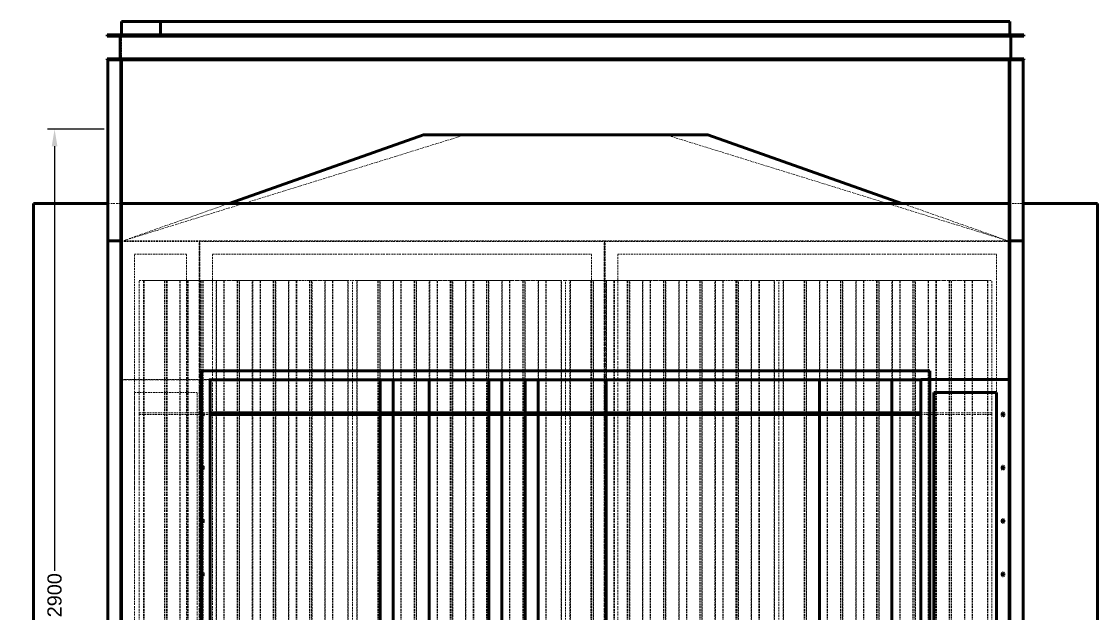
# Model space of a CAD drawing. Header units: millimetres. Extents: x 924 to 14628, y 360 to 10527.
# Drawn here: x 924 to 3952, y 8860 to 10527 of the extents above; entities that cross this region are included whole.
import ezdxf

# ---------------------------------------------------------------- set-up
doc = ezdxf.new("R2010")
doc.units = ezdxf.units.MM
doc.linetypes.add('Hidden', pattern=[15, 5, -3, 5, -2])
for name, color, linetype, lineweight in [('Default', 7, 'Continuous', 50), ('Edges', 7, 'Hidden', 15), ('HiddenEdges', 2, 'Hidden', 15), ('HiddenSilhouettes', 2, 'Hidden', 15), ('HiddenWires', 7, 'Hidden', 15), ('Silhouettes', 7, 'Continuous', 50), ('Wires', 7, 'Hidden', 15)]:
    doc.layers.add(name, color=color, linetype=linetype, lineweight=lineweight)
doc.layers.add('Dimension', color=7, linetype='Continuous', lineweight=50, true_color=0x6495ed)
doc.styles.add('Default', font='arial.ttf')
doc.dimstyles.get("Standard").update_dxf_attribs({"dimtxt": 0.18, "dimasz": 0.18, "dimexe": 0.18, "dimexo": 0.0625, "dimgap": 0.09, "dimtad": 0, "dimtih": 1, "dimtoh": 1, "dimdec": 4, "dimzin": 0, "dimdsep": 46, "dimtxsty": 'Standard', "dimcen": 0.09, "dimadec": 0, "dimazin": 0, "dimtfac": 1, "dimtdec": 4, "dimtofl": 0, "dimtmove": 0, "dimatfit": 3, "dimfxl": 1, "dimtolj": 1, "dimtzin": 0, "dimarcsym": 0})

# ---------------------------------------------------------------- blocks, each defined once
blk = doc.blocks.new('Left')
at = {"layer": 'Edges'}
blk.add_lwpolyline([(282.8, 1433.9), (905, 1240.9)], dxfattribs=at)
for points in [[(-905, 1240.9, 0), (-282.8, 1433.9, 0)], [(-983.5, 650.9, 0), (-983.5, 743.9, 0)], [(-917.5, 650.9, 0), (-917.5, 743.9, 0)], [(-881.5, 650.9, 0), (-881.5, 743.9, 0)], [(-815.5, 650.9, 0), (-815.5, 743.9, 0)], [(-779.5, 650.9, 0), (-779.5, 743.9, 0)], [(-713.5, 650.9, 0), (-713.5, 743.9, 0)], [(-677.5, 650.9, 0), (-677.5, 743.9, 0)], [(-611.5, 650.9, 0), (-611.5, 743.9, 0)], [(-587.5, 650.9, 0), (-587.5, 743.9, 0)], [(-419.5, 650.9, 0), (-419.5, 743.9, 0)], [(-317.5, 650.9, 0), (-317.5, 743.9, 0)], [(-281.5, 650.9, 0), (-281.5, 743.9, 0)], [(-11.5, 650.9, 0), (-11.5, 743.9, 0)], [(12.5, 650.9, 0), (12.5, 743.9, 0)], [(78.5, 650.9, 0), (78.5, 743.9, 0)], [(180.5, 650.9, 0), (180.5, 743.9, 0)], [(216.5, 650.9, 0), (216.5, 743.9, 0)], [(282.5, 650.9, 0), (282.5, 743.9, 0)], [(318.5, 650.9, 0), (318.5, 743.9, 0)], [(384.5, 650.9, 0), (384.5, 743.9, 0)], [(420.5, 650.9, 0), (420.5, 743.9, 0)], [(486.5, 650.9, 0), (486.5, 743.9, 0)], [(522.5, 650.9, 0), (522.5, 743.9, 0)], [(588.5, 650.9, 0), (588.5, 743.9, 0)], [(612.5, 650.9, 0), (612.5, 743.9, 0)], [(678.5, 650.9, 0), (678.5, 743.9, 0)], [(780.5, 650.9, 0), (780.5, 743.9, 0)], [(816.5, 650.9, 0), (816.5, 743.9, 0)], [(882.5, 650.9, 0), (882.5, 743.9, 0)], [(984.5, 650.9, 0), (984.5, 743.9, 0)], [(-983.5, 38.9, 0), (-983.5, 645.9, 0)], [(-917.5, 38.9, 0), (-917.5, 645.9, 0)], [(-881.5, 38.9, 0), (-881.5, 645.9, 0)], [(-815.5, 38.9, 0), (-815.5, 645.9, 0)], [(-779.5, 38.9, 0), (-779.5, 645.9, 0)], [(-713.5, 38.9, 0), (-713.5, 645.9, 0)], [(-677.5, 38.9, 0), (-677.5, 645.9, 0)], [(-611.5, 38.9, 0), (-611.5, 645.9, 0)], [(-587.5, 38.9, 0), (-587.5, 645.9, 0)], [(-419.5, 38.9, 0), (-419.5, 645.9, 0)], [(-317.5, 38.9, 0), (-317.5, 645.9, 0)], [(-281.5, 38.9, 0), (-281.5, 645.9, 0)], [(-11.5, 38.9, 0), (-11.5, 645.9, 0)], [(12.5, 38.9, 0), (12.5, 645.9, 0)], [(78.5, 38.9, 0), (78.5, 645.9, 0)], [(180.5, 38.9, 0), (180.5, 645.9, 0)], [(216.5, 38.9, 0), (216.5, 645.9, 0)], [(282.5, 38.9, 0), (282.5, 645.9, 0)], [(318.5, 38.9, 0), (318.5, 645.9, 0)], [(384.5, 38.9, 0), (384.5, 645.9, 0)], [(420.5, 38.9, 0), (420.5, 645.9, 0)], [(486.5, 38.9, 0), (486.5, 645.9, 0)], [(522.5, 38.9, 0), (522.5, 645.9, 0)], [(588.5, 38.9, 0), (588.5, 645.9, 0)], [(612.5, 38.9, 0), (612.5, 645.9, 0)], [(678.5, 38.9, 0), (678.5, 645.9, 0)], [(780.5, 38.9, 0), (780.5, 645.9, 0)], [(816.5, 38.9, 0), (816.5, 645.9, 0)], [(882.5, 38.9, 0), (882.5, 645.9, 0)], [(984.5, 38.9, 0), (984.5, 645.9, 0)]]:
    blk.add_polyline3d(points, dxfattribs=at)
at = {"layer": 'HiddenEdges'}
for points in [[(-1250, 1133.9), (-905, 1240.9)], [(905, 1240.9), (1250, 1133.9)]]:
    blk.add_lwpolyline(points, dxfattribs=at)
for points in [[(-1141.2, 1751.9, 0), (-1248.8, 1751.9, 0)], [(-1248.8, 1715.1, 0), (-1248.8, 1751.9, 0)], [(-1235, 1751.9, 0), (-1235, 1753.1, 0)], [(-1155, 1751.9, 0), (-1155, 1753.1, 0)], [(-1141.2, 1715.1, 0), (-1141.2, 1751.9, 0)], [(1248.8, 1751.9, 0), (-1138.8, 1751.9, 0)], [(-1138.8, 1715.1, 0), (-1138.8, 1751.9, 0)], [(-1125, 1751.9, 0), (-1125, 1753.1, 0)], [(1235, 1751.9, 0), (1235, 1753.1, 0)], [(1248.8, 1715.1, 0), (1248.8, 1751.9, 0)], [(-1250, 1645.1, 0), (-1250, 1715.1, 0)], [(1250, 1645.1, 0), (1250, 1715.1, 0)], [(-1250, 1643.9, 0), (-1286.8, 1643.9, 0)], [(-1286.8, 1136.3, 0), (-1286.8, 1643.9, 0)], [(1286.8, 1643.9, 0), (1250, 1643.9, 0)], [(1286.8, 1136.3, 0), (1286.8, 1643.9, 0)], [(-1286.8, 1630.1, 0), (-1288, 1630.1, 0)], [(1288, 1630.1, 0), (1286.8, 1630.1, 0)], [(-1286.8, 1150.1, 0), (-1288, 1150.1, 0)], [(-1250, 1136.3, 0), (-1286.8, 1136.3, 0)], [(-1250, 1133.9, 0), (-1286.8, 1133.9, 0)], [(-1286.8, -1253.7, 0), (-1286.8, 1133.9, 0)], [(-1248.8, -1253.7, 0), (-1248.8, 1133.9, 0)], [(-1031.2, -1253.7, 0), (-1031.2, 1133.9, 0)], [(-1028.8, -1253.7, 0), (-1028.8, 1133.9, 0)], [(108.8, -1253.7, 0), (108.8, 1133.9, 0)], [(111.2, -1253.7, 0), (111.2, 1133.9, 0)], [(1286.8, 1136.3, 0), (1250, 1136.3, 0)], [(1286.8, 1133.9, 0), (1250, 1133.9, 0)], [(1288, 1150.1, 0), (1286.8, 1150.1, 0)], [(1286.8, -1253.7, 0), (1286.8, 1133.9, 0)], [(-1286.8, 1120.1, 0), (-1288, 1120.1, 0)], [(1288, 1120.1, 0), (1286.8, 1120.1, 0)], [(-1187.5, -116.1, 0), (-1187.5, 1023.9, 0)], [(-1128.5, -116.1, 0), (-1128.5, 1023.9, 0)], [(-1127.3, -116.1, 0), (-1127.3, 1023.9, 0)], [(-1121.5, -116.1, 0), (-1121.5, 1023.9, 0)], [(-1085.5, -116.1, 0), (-1085.5, 1023.9, 0)], [(-1062.5, -116.1, 0), (-1062.5, 1023.9, 0)], [(-1025.3, -116.1, 0), (-1025.3, 1023.9, 0)], [(-1019.5, -116.1, 0), (-1019.5, 1023.9, 0)], [(-983.5, 743.9, 0), (-983.5, 1023.9, 0)], [(-982.3, -116.1, 0), (-982.3, 1023.9, 0)], [(-960.5, -116.1, 0), (-960.5, 1023.9, 0)], [(-923.3, -116.1, 0), (-923.3, 1023.9, 0)], [(-917.5, 743.9, 0), (-917.5, 1023.9, 0)], [(-881.5, 743.9, 0), (-881.5, 1023.9, 0)], [(-859.7, -116.1, 0), (-859.7, 1023.9, 0)], [(-858.5, -116.1, 0), (-858.5, 1023.9, 0)], [(-822.5, -116.1, 0), (-822.5, 1023.9, 0)], [(-821.3, -116.1, 0), (-821.3, 1023.9, 0)], [(-815.5, 743.9, 0), (-815.5, 1023.9, 0)], [(-779.5, 743.9, 0), (-779.5, 1023.9, 0)], [(-757.7, -116.1, 0), (-757.7, 1023.9, 0)], [(-720.5, -116.1, 0), (-720.5, 1023.9, 0)], [(-719.3, -116.1, 0), (-719.3, 1023.9, 0)], [(-713.5, 743.9, 0), (-713.5, 1023.9, 0)], [(-677.5, 743.9, 0), (-677.5, 1023.9, 0)], [(-655.7, -116.1, 0), (-655.7, 1023.9, 0)], [(-654.5, -116.1, 0), (-654.5, 1023.9, 0)], [(-611.5, 743.9, 0), (-611.5, 1023.9, 0)], [(-587.5, 743.9, 0), (-587.5, 1023.9, 0)], [(-528.5, -116.1, 0), (-528.5, 1023.9, 0)], [(-527.3, -116.1, 0), (-527.3, 1023.9, 0)], [(-522.7, -116.1, 0), (-522.7, 1023.9, 0)], [(-484.3, -116.1, 0), (-484.3, 1023.9, 0)], [(-463.7, -116.1, 0), (-463.7, 1023.9, 0)], [(-462.5, -116.1, 0), (-462.5, 1023.9, 0)], [(-426.5, -116.1, 0), (-426.5, 1023.9, 0)], [(-419.5, 743.9, 0), (-419.5, 1023.9, 0)], [(-360.5, -116.1, 0), (-360.5, 1023.9, 0)], [(-324.5, -116.1, 0), (-324.5, 1023.9, 0)], [(-323.3, -116.1, 0), (-323.3, 1023.9, 0)], [(-317.5, 743.9, 0), (-317.5, 1023.9, 0)], [(-281.5, 743.9, 0), (-281.5, 1023.9, 0)], [(-258.5, -116.1, 0), (-258.5, 1023.9, 0)], [(-221.3, -116.1, 0), (-221.3, 1023.9, 0)], [(-157.7, -116.1, 0), (-157.7, 1023.9, 0)], [(-156.5, -116.1, 0), (-156.5, 1023.9, 0)], [(-55.7, -116.1, 0), (-55.7, 1023.9, 0)], [(-54.5, -116.1, 0), (-54.5, 1023.9, 0)], [(-11.5, 743.9, 0), (-11.5, 1023.9, 0)], [(12.5, 743.9, 0), (12.5, 1023.9, 0)], [(71.5, -116.1, 0), (71.5, 1023.9, 0)], [(72.7, -116.1, 0), (72.7, 1023.9, 0)], [(78.5, 743.9, 0), (78.5, 1023.9, 0)], [(136.3, -116.1, 0), (136.3, 1023.9, 0)], [(137.5, -116.1, 0), (137.5, 1023.9, 0)], [(173.5, -116.1, 0), (173.5, 1023.9, 0)], [(174.7, -116.1, 0), (174.7, 1023.9, 0)], [(179.3, -116.1, 0), (179.3, 1023.9, 0)], [(180.5, 743.9, 0), (180.5, 1023.9, 0)], [(216.5, 743.9, 0), (216.5, 1023.9, 0)], [(238.3, -116.1, 0), (238.3, 1023.9, 0)], [(239.5, -116.1, 0), (239.5, 1023.9, 0)], [(275.5, -116.1, 0), (275.5, 1023.9, 0)], [(276.7, -116.1, 0), (276.7, 1023.9, 0)], [(282.5, 743.9, 0), (282.5, 1023.9, 0)], [(318.5, 743.9, 0), (318.5, 1023.9, 0)], [(340.3, -116.1, 0), (340.3, 1023.9, 0)], [(341.5, -116.1, 0), (341.5, 1023.9, 0)], [(377.5, -116.1, 0), (377.5, 1023.9, 0)], [(378.7, -116.1, 0), (378.7, 1023.9, 0)], [(384.5, 743.9, 0), (384.5, 1023.9, 0)], [(420.5, 743.9, 0), (420.5, 1023.9, 0)], [(442.3, -116.1, 0), (442.3, 1023.9, 0)], [(443.5, -116.1, 0), (443.5, 1023.9, 0)], [(479.5, -116.1, 0), (479.5, 1023.9, 0)], [(480.7, -116.1, 0), (480.7, 1023.9, 0)], [(486.5, 743.9, 0), (486.5, 1023.9, 0)], [(522.5, 743.9, 0), (522.5, 1023.9, 0)], [(544.3, -116.1, 0), (544.3, 1023.9, 0)], [(545.5, -116.1, 0), (545.5, 1023.9, 0)], [(588.5, 743.9, 0), (588.5, 1023.9, 0)], [(612.5, 743.9, 0), (612.5, 1023.9, 0)], [(671.5, -116.1, 0), (671.5, 1023.9, 0)], [(672.7, -116.1, 0), (672.7, 1023.9, 0)], [(677.3, -116.1, 0), (677.3, 1023.9, 0)], [(678.5, 743.9, 0), (678.5, 1023.9, 0)], [(736.3, -116.1, 0), (736.3, 1023.9, 0)], [(737.5, -116.1, 0), (737.5, 1023.9, 0)], [(774.7, -116.1, 0), (774.7, 1023.9, 0)], [(780.5, 743.9, 0), (780.5, 1023.9, 0)], [(816.5, 743.9, 0), (816.5, 1023.9, 0)], [(838.3, -116.1, 0), (838.3, 1023.9, 0)], [(839.5, -116.1, 0), (839.5, 1023.9, 0)], [(875.5, -116.1, 0), (875.5, 1023.9, 0)], [(882.5, 743.9, 0), (882.5, 1023.9, 0)], [(940.3, -116.1, 0), (940.3, 1023.9, 0)], [(941.5, -116.1, 0), (941.5, 1023.9, 0)], [(977.5, -116.1, 0), (977.5, 1023.9, 0)], [(978.7, -116.1, 0), (978.7, 1023.9, 0)], [(984.5, 743.9, 0), (984.5, 1023.9, 0)], [(1020.5, -116.1, 0), (1020.5, 1023.9, 0)], [(1042.3, -116.1, 0), (1042.3, 1023.9, 0)], [(1043.5, -116.1, 0), (1043.5, 1023.9, 0)], [(1079.5, -116.1, 0), (1079.5, 1023.9, 0)], [(1080.7, -116.1, 0), (1080.7, 1023.9, 0)], [(1086.5, -116.1, 0), (1086.5, 1023.9, 0)], [(1144.3, -116.1, 0), (1144.3, 1023.9, 0)], [(1145.5, -116.1, 0), (1145.5, 1023.9, 0)], [(1187.3, -116.1, 0), (1187.3, 1023.9, 0)], [(1188.5, -116.1, 0), (1188.5, 1023.9, 0)], [(-1001.2, 743.9, 0), (-1248.8, 743.9, 0)], [(-1248.8, -1253.7, 0), (-1248.8, 743.9, 0)], [(-1001.2, -1253.7, 0), (-1001.2, 743.9, 0)], [(1248.8, 743.9, 0), (1001.2, 743.9, 0)], [(1001.2, -1253.7, 0), (1001.2, 743.9, 0)], [(-983.5, 645.9, 0), (-983.5, 650.9, 0)], [(-917.5, 645.9, 0), (-917.5, 650.9, 0)], [(-881.5, 645.9, 0), (-881.5, 650.9, 0)], [(-815.5, 645.9, 0), (-815.5, 650.9, 0)], [(-779.5, 645.9, 0), (-779.5, 650.9, 0)], [(-713.5, 645.9, 0), (-713.5, 650.9, 0)], [(-677.5, 645.9, 0), (-677.5, 650.9, 0)], [(-611.5, 645.9, 0), (-611.5, 650.9, 0)], [(-587.5, 645.9, 0), (-587.5, 650.9, 0)], [(-419.5, 645.9, 0), (-419.5, 650.9, 0)], [(-317.5, 645.9, 0), (-317.5, 650.9, 0)], [(-281.5, 645.9, 0), (-281.5, 650.9, 0)], [(-11.5, 645.9, 0), (-11.5, 650.9, 0)], [(12.5, 645.9, 0), (12.5, 650.9, 0)], [(78.5, 645.9, 0), (78.5, 650.9, 0)], [(180.5, 645.9, 0), (180.5, 650.9, 0)], [(216.5, 645.9, 0), (216.5, 650.9, 0)], [(282.5, 645.9, 0), (282.5, 650.9, 0)], [(318.5, 645.9, 0), (318.5, 650.9, 0)], [(384.5, 645.9, 0), (384.5, 650.9, 0)], [(420.5, 645.9, 0), (420.5, 650.9, 0)], [(486.5, 645.9, 0), (486.5, 650.9, 0)], [(522.5, 645.9, 0), (522.5, 650.9, 0)], [(588.5, 645.9, 0), (588.5, 650.9, 0)], [(612.5, 645.9, 0), (612.5, 650.9, 0)], [(678.5, 645.9, 0), (678.5, 650.9, 0)], [(780.5, 645.9, 0), (780.5, 650.9, 0)], [(816.5, 645.9, 0), (816.5, 650.9, 0)], [(882.5, 645.9, 0), (882.5, 650.9, 0)], [(984.5, 645.9, 0), (984.5, 650.9, 0)]]:
    blk.add_polyline3d(points, dxfattribs=at)
at = {"layer": 'HiddenSilhouettes'}
for points in [[(-1250, 1133.9), (-946.8, 1240.9)], [(946.8, 1240.9), (1250, 1133.9)], [(-1021, 648.9), (-1020.7, 649.9)], [(-1021, 643.9), (-1021, 648.9)], [(-1021, 643.9), (-1020.7, 642.9)], [(-1020.7, 649.9), (-1020, 650.6)], [(-1020, 642.2), (-1019, 641.9)], [(-1019, 650.9), (-1018, 650.6)], [(-1019, 641.9), (-1018, 642.2)], [(-1018, 642.2), (-1017.3, 642.9)], [(-1017.3, 649.9), (-1017, 648.9)], [(-1017, 643.9), (-1017, 648.9)], [(-1021, 493.9), (-1021, 498.9)], [(-1021, 493.9), (-1020.7, 492.9)], [(-1020.7, 499.9), (-1020, 500.6)], [(-1019, 500.9), (-1018, 500.6)], [(-1018, 492.2), (-1017.3, 492.9)], [(-1017.3, 499.9), (-1017, 498.9)], [(-1017, 493.9), (-1017, 498.9)], [(-1021, 348.9), (-1020.7, 349.9)], [(-1021, 343.9), (-1021, 348.9)], [(-1020.7, 349.9), (-1020, 350.6)], [(-1020, 350.6), (-1019, 350.9)], [(-1020, 342.2), (-1019, 341.9)], [(-1019, 341.9), (-1018, 342.2)], [(-1018, 342.2), (-1017.3, 342.9)], [(-1017.3, 342.9), (-1017, 343.9)], [(-1017, 343.9), (-1017, 348.9)], [(-1021, 193.9), (-1021, 198.9)], [(-1021, 193.9), (-1020.7, 192.9)], [(-1020.7, 199.9), (-1020, 200.6)], [(-1020, 200.6), (-1019, 200.9)], [(-1020, 192.2), (-1019, 191.9)], [(-1019, 191.9), (-1018, 192.2)], [(-1018, 192.2), (-1017.3, 192.9)], [(-1017.3, 199.9), (-1017, 198.9)], [(-1017.3, 192.9), (-1017, 193.9)], [(-1017, 193.9), (-1017, 198.9)]]:
    blk.add_lwpolyline(points, dxfattribs=at)
for points in [[(-1253, 1712.1, 0)], [(1253, 1712.1, 0)]]:
    blk.add_polyline3d(points, close=True, dxfattribs=at)
for points in [[(-1288, 1645.1, 0), (-1288, 1645.1, 0)], [(-1250, 1645.1, 0), (-1250, 1645.1, 0)], [(1250, 1645.1, 0), (1250, 1645.1, 0)], [(1288, 1645.1, 0), (1288, 1645.1, 0)], [(-1288, 1240.9, 0), (-1250, 1240.9, 0)], [(1248.8, 1240.9, 0), (1288, 1240.9, 0)], [(-1250, 1135.1, 0), (-1030, 1135.1, 0)], [(-1250, 1133.9, 0), (1250, 1133.9, 0)], [(-1030, 1135.1, 0), (110, 1135.1, 0)], [(-1030, -1254.9, 0), (-1030, 1135.1, 0)], [(110, 1135.1, 0), (1250, 1135.1, 0)], [(110, -1254.9, 0), (110, 1135.1, 0)], [(-1213.2, 438.3, 0), (-1213.2, 1098.3, 0)], [(-1213.2, 1098.3, 0), (-1066.8, 1098.3, 0)], [(-1066.8, -1218.1, 0), (-1066.8, 1098.3, 0)], [(-993.2, -1218.1, 0), (-993.2, 1098.3, 0)], [(-993.2, 1098.3, 0), (73.2, 1098.3, 0)], [(73.2, -1218.1, 0), (73.2, 1098.3, 0)], [(146.8, 1098.3, 0), (1213.2, 1098.3, 0)], [(146.8, -1218.1, 0), (146.8, 1098.3, 0)], [(1213.2, 657.4, 0), (1213.2, 1098.3, 0)], [(-1187.5, 1023.9, 0), (-1121.5, 1023.9, 0)], [(-1186.3, -116.1, 0), (-1186.3, 1023.9, 0)], [(-1122.8, 1023.9, 0), (-1063.7, 1023.9, 0)], [(-1122.8, 1023.9, 0), (-1062.5, 1023.9, 0)], [(-1122.7, -116.1, 0), (-1122.7, 1023.9, 0)], [(-1085.5, 1023.9, 0), (-1019.5, 1023.9, 0)], [(-1084.3, -116.1, 0), (-1084.3, 1023.9, 0)], [(-1063.7, -116.1, 0), (-1063.7, 1023.9, 0)], [(-1026.5, -116.1, 0), (-1026.5, 1023.9, 0)], [(-1026.5, 1023.9, 0), (-960.5, 1023.9, 0)], [(-1025.3, 1023.9, 0), (-961.7, 1023.9, 0)], [(-1020.7, -116.1, 0), (-1020.7, 1023.9, 0)], [(-983.5, 1023.9, 0), (-917.5, 1023.9, 0)], [(-961.7, -116.1, 0), (-961.7, 1023.9, 0)], [(-924.5, -116.1, 0), (-924.5, 1023.9, 0)], [(-924.5, 1023.9, 0), (-858.5, 1023.9, 0)], [(-923.3, 1023.9, 0), (-859.7, 1023.9, 0)], [(-918.7, -116.1, 0), (-918.7, 1023.9, 0)], [(-881.5, 1023.9, 0), (-815.5, 1023.9, 0)], [(-880.3, -116.1, 0), (-880.3, 1023.9, 0)], [(-822.5, 1023.9, 0), (-756.5, 1023.9, 0)], [(-821.3, 1023.9, 0), (-757.7, 1023.9, 0)], [(-816.7, -116.1, 0), (-816.7, 1023.9, 0)], [(-779.5, 1023.9, 0), (-713.5, 1023.9, 0)], [(-778.3, -116.1, 0), (-778.3, 1023.9, 0)], [(-756.5, -116.1, 0), (-756.5, 1023.9, 0)], [(-720.5, 1023.9, 0), (-654.5, 1023.9, 0)], [(-719.3, 1023.9, 0), (-655.7, 1023.9, 0)], [(-714.7, -116.1, 0), (-714.7, 1023.9, 0)], [(-677.5, 1023.9, 0), (-611.5, 1023.9, 0)], [(-676.3, -116.1, 0), (-676.3, 1023.9, 0)], [(-612.7, -116.1, 0), (-612.7, 1023.9, 0)], [(-587.5, 1023.9, 0), (-521.5, 1023.9, 0)], [(-586.3, -116.1, 0), (-586.3, 1023.9, 0)], [(-528.5, 1023.9, 0), (-462.5, 1023.9, 0)], [(-527.3, 1023.9, 0), (-463.7, 1023.9, 0)], [(-521.5, 743.9, 0), (-521.5, 1023.9, 0)], [(-485.5, 1023.9, 0), (-419.5, 1023.9, 0)], [(-485.5, 743.9, 0), (-485.5, 1023.9, 0)], [(-426.5, 1023.9, 0), (-374.2, 1023.9, 0)], [(-425.3, -116.1, 0), (-425.3, 1023.9, 0)], [(-425.3, 1023.9, 0), (-374.2, 1023.9, 0)], [(-420.7, -116.1, 0), (-420.7, 1023.9, 0)], [(-383.5, 1023.9, 0), (-317.5, 1023.9, 0)], [(-383.5, 743.9, 0), (-383.5, 1023.9, 0)], [(-382.3, -116.1, 0), (-382.3, 1023.9, 0)], [(-361.7, -116.1, 0), (-361.7, 1023.9, 0)], [(-324.5, 1023.9, 0), (-258.5, 1023.9, 0)], [(-323.3, 1023.9, 0), (-259.7, 1023.9, 0)], [(-318.7, -116.1, 0), (-318.7, 1023.9, 0)], [(-281.5, 1023.9, 0), (-215.5, 1023.9, 0)], [(-280.3, -116.1, 0), (-280.3, 1023.9, 0)], [(-259.7, -116.1, 0), (-259.7, 1023.9, 0)], [(-222.5, -116.1, 0), (-222.5, 1023.9, 0)], [(-222.5, 1023.9, 0), (-156.5, 1023.9, 0)], [(-221.3, 1023.9, 0), (-157.7, 1023.9, 0)], [(-216.7, -116.1, 0), (-216.7, 1023.9, 0)], [(-215.5, 743.9, 0), (-215.5, 1023.9, 0)], [(-179.5, 1023.9, 0), (-113.5, 1023.9, 0)], [(-179.5, 743.9, 0), (-179.5, 1023.9, 0)], [(-178.3, -116.1, 0), (-178.3, 1023.9, 0)], [(-120.5, -116.1, 0), (-120.5, 1023.9, 0)], [(-120.5, 1023.9, 0), (-54.5, 1023.9, 0)], [(-119.3, -116.1, 0), (-119.3, 1023.9, 0)], [(-119.3, 1023.9, 0), (-55.7, 1023.9, 0)], [(-114.7, -116.1, 0), (-114.7, 1023.9, 0)], [(-113.5, 743.9, 0), (-113.5, 1023.9, 0)], [(-77.5, 1023.9, 0), (-11.5, 1023.9, 0)], [(-77.5, 743.9, 0), (-77.5, 1023.9, 0)], [(-76.3, -116.1, 0), (-76.3, 1023.9, 0)], [(-12.7, -116.1, 0), (-12.7, 1023.9, 0)], [(12.5, 1023.9, 0), (78.5, 1023.9, 0)], [(13.7, -116.1, 0), (13.7, 1023.9, 0)], [(71.5, 1023.9, 0), (137.5, 1023.9, 0)], [(72.7, 1023.9, 0), (136.3, 1023.9, 0)], [(77.3, -116.1, 0), (77.3, 1023.9, 0)], [(114.5, 1023.9, 0), (180.5, 1023.9, 0)], [(114.5, 743.9, 0), (114.5, 1023.9, 0)], [(115.7, -116.1, 0), (115.7, 1023.9, 0)], [(173.5, 1023.9, 0), (239.5, 1023.9, 0)], [(174.7, 1023.9, 0), (238.3, 1023.9, 0)], [(216.5, 1023.9, 0), (282.5, 1023.9, 0)], [(217.7, -116.1, 0), (217.7, 1023.9, 0)], [(275.5, 1023.9, 0), (341.5, 1023.9, 0)], [(276.7, 1023.9, 0), (340.3, 1023.9, 0)], [(281.3, -116.1, 0), (281.3, 1023.9, 0)], [(318.5, 1023.9, 0), (384.5, 1023.9, 0)], [(319.7, -116.1, 0), (319.7, 1023.9, 0)], [(377.5, 1023.9, 0), (443.5, 1023.9, 0)], [(378.7, 1023.9, 0), (442.3, 1023.9, 0)], [(383.3, -116.1, 0), (383.3, 1023.9, 0)], [(420.5, 1023.9, 0), (486.5, 1023.9, 0)], [(421.7, -116.1, 0), (421.7, 1023.9, 0)], [(479.5, 1023.9, 0), (545.5, 1023.9, 0)], [(480.7, 1023.9, 0), (544.3, 1023.9, 0)], [(485.3, -116.1, 0), (485.3, 1023.9, 0)], [(522.5, 1023.9, 0), (588.5, 1023.9, 0)], [(523.7, -116.1, 0), (523.7, 1023.9, 0)], [(587.3, -116.1, 0), (587.3, 1023.9, 0)], [(612.5, 1023.9, 0), (678.5, 1023.9, 0)], [(613.7, -116.1, 0), (613.7, 1023.9, 0)], [(671.5, 1023.9, 0), (737.5, 1023.9, 0)], [(672.7, 1023.9, 0), (736.3, 1023.9, 0)], [(714.5, 1023.9, 0), (780.5, 1023.9, 0)], [(714.5, 743.9, 0), (714.5, 1023.9, 0)], [(715.7, -116.1, 0), (715.7, 1023.9, 0)], [(773.5, -116.1, 0), (773.5, 1023.9, 0)], [(773.5, 1023.9, 0), (839.5, 1023.9, 0)], [(774.7, 1023.9, 0), (838.3, 1023.9, 0)], [(779.3, -116.1, 0), (779.3, 1023.9, 0)], [(816.5, 1023.9, 0), (882.5, 1023.9, 0)], [(817.7, -116.1, 0), (817.7, 1023.9, 0)], [(875.5, 1023.9, 0), (935.6, 1023.9, 0)], [(876.7, -116.1, 0), (876.7, 1023.9, 0)], [(876.7, 1023.9, 0), (935.6, 1023.9, 0)], [(881.3, -116.1, 0), (881.3, 1023.9, 0)], [(918.5, 1023.9, 0), (984.5, 1023.9, 0)], [(918.5, 743.9, 0), (918.5, 1023.9, 0)], [(919.7, -116.1, 0), (919.7, 1023.9, 0)], [(977.5, 1023.9, 0), (1043.5, 1023.9, 0)], [(978.7, 1023.9, 0), (1042.3, 1023.9, 0)], [(983.3, -116.1, 0), (983.3, 1023.9, 0)], [(1020.5, 1023.9, 0), (1086.5, 1023.9, 0)], [(1021.7, -116.1, 0), (1021.7, 1023.9, 0)], [(1079.5, 1023.9, 0), (1122.8, 1023.9, 0)], [(1080.7, 1023.9, 0), (1122.8, 1023.9, 0)], [(1085.3, -116.1, 0), (1085.3, 1023.9, 0)], [(1122.5, 1023.9, 0), (1188.5, 1023.9, 0)], [(1122.5, -116.1, 0), (1122.5, 1023.9, 0)], [(1123.7, -116.1, 0), (1123.7, 1023.9, 0)], [(-1250, 745.1, 0), (-1000, 745.1, 0)], [(-1003, 746.9, 0), (1003, 746.9, 0)], [(-1003, -1259.1, 0), (-1003, 746.9, 0)], [(-1000, 743.9, 0), (-1000, 745.1, 0)], [(1003, -1259.1, 0), (1003, 746.9, 0)], [(-1213.2, 708.3, 0), (-1036.8, 708.3, 0)], [(-1213.2, -1218.1, 0), (-1213.2, 708.3, 0)], [(-1036.8, -1218.1, 0), (-1036.8, 708.3, 0)], [(-1200, 650.9, 0), (-1000, 650.9, 0)], [(-1200, 645.9, 0), (-1200, 650.9, 0)], [(-1200, 645.9, 0), (-1000, 645.9, 0)], [(-1020.7, 642.9, 0), (-1020, 642.2, 0)], [(-1020, 650.6, 0), (-1019, 650.9, 0)], [(-1018, 650.6, 0), (-1017.3, 649.9, 0)], [(-1017.3, 642.9, 0), (-1017, 643.9, 0)], [(-521.5, 645.9, 0), (-521.5, 650.9, 0)], [(-485.5, 645.9, 0), (-485.5, 650.9, 0)], [(-383.5, 645.9, 0), (-383.5, 650.9, 0)], [(-215.5, 645.9, 0), (-215.5, 650.9, 0)], [(-179.5, 645.9, 0), (-179.5, 650.9, 0)], [(-113.5, 645.9, 0), (-113.5, 650.9, 0)], [(-77.5, 645.9, 0), (-77.5, 650.9, 0)], [(114.5, 645.9, 0), (114.5, 650.9, 0)], [(714.5, 645.9, 0), (714.5, 650.9, 0)], [(918.5, 645.9, 0), (918.5, 650.9, 0)], [(1000, 650.9, 0), (1200, 650.9, 0)], [(1000, 645.9, 0), (1200, 645.9, 0)], [(1200, 645.9, 0), (1200, 650.9, 0)], [(-1021, 498.9, 0), (-1020.7, 499.9, 0)], [(-1020.7, 492.9, 0), (-1020, 492.2, 0)], [(-1020, 500.6, 0), (-1019, 500.9, 0)], [(-1020, 492.2, 0), (-1019, 491.9, 0)], [(-1019, 491.9, 0), (-1018, 492.2, 0)], [(-1018, 500.6, 0), (-1017.3, 499.9, 0)], [(-1017.3, 492.9, 0), (-1017, 493.9, 0)], [(-1021, 343.9, 0), (-1020.7, 342.9, 0)], [(-1020.7, 342.9, 0), (-1020, 342.2, 0)], [(-1019, 350.9, 0), (-1018, 350.6, 0)], [(-1018, 350.6, 0), (-1017.3, 349.9, 0)], [(-1017.3, 349.9, 0), (-1017, 348.9, 0)], [(-1021, 198.9, 0), (-1020.7, 199.9, 0)], [(-1020.7, 192.9, 0), (-1020, 192.2, 0)], [(-1019, 200.9, 0), (-1018, 200.6, 0)], [(-1018, 200.6, 0), (-1017.3, 199.9, 0)]]:
    blk.add_polyline3d(points, dxfattribs=at)
at = {"layer": 'HiddenWires'}
for points in [[(-1200, -116.1, 0), (-1200, 1023.9, 0)], [(-1200, 1023.9, 0), (-600, 1023.9, 0)], [(-600, 1023.9, 0), (0, 1023.9, 0)], [(-600, 743.9, 0), (-600, 1023.9, 0)], [(0, 1023.9, 0), (600, 1023.9, 0)], [(0, 743.9, 0), (0, 1023.9, 0)], [(600, 1023.9, 0), (1200, 1023.9, 0)], [(600, 743.9, 0), (600, 1023.9, 0)], [(1200, -116.1, 0), (1200, 1023.9, 0)], [(-600, 645.9, 0), (-600, 650.9, 0)], [(0, 645.9, 0), (0, 650.9, 0)], [(600, 645.9, 0), (600, 650.9, 0)]]:
    blk.add_polyline3d(points, dxfattribs=at)
at = {"layer": 'Silhouettes'}
for points in [[(-946.8, 1240.9), (-400, 1433.9)], [(400, 1433.9), (946.8, 1240.9)], [(1229, 648.9), (1229.3, 649.9)], [(1229, 643.9), (1229, 648.9)], [(1229, 643.9), (1229.3, 642.9)], [(1229.3, 642.9), (1230, 642.2)], [(1230, 642.2), (1231, 641.9)], [(1231, 641.9), (1232, 642.2)], [(1232, 650.6), (1232.7, 649.9)], [(1232.7, 649.9), (1233, 648.9)], [(1233, 643.9), (1233, 648.9)], [(1229, 493.9), (1229.3, 492.9)], [(1229.3, 492.9), (1230, 492.2)], [(1232, 500.6), (1232.7, 499.9)], [(1232.7, 499.9), (1233, 498.9)], [(1229, 348.9), (1229.3, 349.9)], [(1229, 343.9), (1229.3, 342.9)], [(1229.3, 349.9), (1230, 350.6)], [(1230, 350.6), (1231, 350.9)], [(1230, 342.2), (1231, 341.9)], [(1231, 341.9), (1232, 342.2)], [(1232, 342.2), (1232.7, 342.9)], [(1232.7, 342.9), (1233, 343.9)], [(1229, 193.9), (1229, 198.9)], [(1229, 193.9), (1229.3, 192.9)], [(1229.3, 199.9), (1230, 200.6)], [(1229.3, 192.9), (1230, 192.2)], [(1230, 200.6), (1231, 200.9)], [(1230, 192.2), (1231, 191.9)], [(1231, 191.9), (1232, 192.2)], [(1232.7, 199.9), (1233, 198.9)], [(1232.7, 192.9), (1233, 193.9)], [(1233, 193.9), (1233, 198.9)]]:
    blk.add_lwpolyline(points, dxfattribs=at)
for points in [[(-1250, 1753.1, 0), (-1140, 1753.1, 0)], [(-1250, 1715.1, 0), (-1250, 1753.1, 0)], [(-1140, 1753.1, 0), (1250, 1753.1, 0)], [(-1140, 1715.1, 0), (-1140, 1753.1, 0)], [(1250, 1715.1, 0), (1250, 1753.1, 0)], [(-1290, 1715.1, 0), (1290, 1715.1, 0)], [(-1290, 1712.1, 0), (-1290, 1715.1, 0)], [(-1290, 1712.1, 0), (1290, 1712.1, 0)], [(-1253, 1648.1, 0), (-1253, 1712.1, 0)], [(1253, 1648.1, 0), (1253, 1712.1, 0)], [(1290, 1712.1, 0), (1290, 1715.1, 0)], [(-1290, 1648.1, 0), (1290, 1648.1, 0)], [(-1290, 1645.1, 0), (-1290, 1648.1, 0)], [(-1290, 1645.1, 0), (1290, 1645.1, 0)], [(-1288, 1135.1, 0), (-1288, 1645.1, 0)], [(-1251.2, 1643.9, 0), (-1250, 1643.9, 0)], [(-1251.2, 1133.9, 0), (-1251.2, 1643.9, 0)], [(-1250, 1314.8, 0), (-1250, 1645.1, 0)], [(1248.8, 1643.9, 0), (1250, 1643.9, 0)], [(1248.8, 1133.9, 0), (1248.8, 1643.9, 0)], [(1250, 1314.8, 0), (1250, 1645.1, 0)], [(1288, 1135.1, 0), (1288, 1645.1, 0)], [(1290, 1645.1, 0), (1290, 1648.1, 0)], [(-400, 1433.9, 0), (-282.8, 1433.9, 0)], [(-282.8, 1433.9, 0), (282.8, 1433.9, 0)], [(282.8, 1433.9, 0), (400, 1433.9, 0)], [(-1250, 1133.9, 0), (-1250, 1314.8, 0)], [(1250, 1133.9, 0), (1250, 1314.8, 0)], [(-1497, 1240.9, 0), (-1288, 1240.9, 0)], [(-1497, -1753.1, 0), (-1497, 1240.9, 0)], [(-1250, 1240.9, 0), (1248.8, 1240.9, 0)], [(1288, 1240.9, 0), (1497, 1240.9, 0)], [(1497, -1753.1, 0), (1497, 1240.9, 0)], [(-1288, 1135.1, 0), (-1250, 1135.1, 0)], [(-1288, -1254.9, 0), (-1288, 1135.1, 0)], [(-1251.2, 1133.9, 0), (-1250, 1133.9, 0)], [(-1251.2, -1256.1, 0), (-1251.2, 1133.9, 0)], [(-1250, -1205.3, 0), (-1250, 1135.1, 0)], [(1248.8, 1133.9, 0), (1250, 1133.9, 0)], [(1248.8, -1256.1, 0), (1248.8, 1133.9, 0)], [(1250, -1205.3, 0), (1250, 1135.1, 0)], [(1250, 1135.1, 0), (1288, 1135.1, 0)], [(1288, -1254.9, 0), (1288, 1135.1, 0)], [(-1025, 768.9, 0), (1025, 768.9, 0)], [(-1025, -1281.1, 0), (-1025, 768.9, 0)], [(1025, -1281.1, 0), (1025, 768.9, 0)], [(-1000, 657.4, 0), (-1000, 743.9, 0)], [(-1000, 743.9, 0), (1000, 743.9, 0)], [(-1000, -1256.1, 0), (-1000, 743.9, 0)], [(-521.5, 650.9, 0), (-521.5, 743.9, 0)], [(-485.5, 650.9, 0), (-485.5, 743.9, 0)], [(-383.5, 650.9, 0), (-383.5, 743.9, 0)], [(-215.5, 650.9, 0), (-215.5, 743.9, 0)], [(-179.5, 650.9, 0), (-179.5, 743.9, 0)], [(-113.5, 650.9, 0), (-113.5, 743.9, 0)], [(-77.5, 650.9, 0), (-77.5, 743.9, 0)], [(114.5, 650.9, 0), (114.5, 743.9, 0)], [(714.5, 650.9, 0), (714.5, 743.9, 0)], [(918.5, 650.9, 0), (918.5, 743.9, 0)], [(1000, 745.1, 0), (1250, 745.1, 0)], [(1000, 657.4, 0), (1000, 745.1, 0)], [(1036.8, 708.3, 0), (1213.2, 708.3, 0)], [(1036.8, -1218.1, 0), (1036.8, 708.3, 0)], [(1213.2, -1218.1, 0), (1213.2, 708.3, 0)], [(-1000, 650.9, 0), (-600, 650.9, 0)], [(-1000, 645.9, 0), (-600, 645.9, 0)], [(-600, 650.9, 0), (0, 650.9, 0)], [(-600, 645.9, 0), (-600, 650.9, 0)], [(-600, 645.9, 0), (0, 645.9, 0)], [(-521.5, 38.9, 0), (-521.5, 645.9, 0)], [(-485.5, 38.9, 0), (-485.5, 645.9, 0)], [(-383.5, 38.9, 0), (-383.5, 645.9, 0)], [(-215.5, 38.9, 0), (-215.5, 645.9, 0)], [(-179.5, 38.9, 0), (-179.5, 645.9, 0)], [(-113.5, 38.9, 0), (-113.5, 645.9, 0)], [(-77.5, 38.9, 0), (-77.5, 645.9, 0)], [(0, 650.9, 0), (600, 650.9, 0)], [(0, 645.9, 0), (0, 650.9, 0)], [(0, 645.9, 0), (600, 645.9, 0)], [(114.5, 38.9, 0), (114.5, 645.9, 0)], [(600, 650.9, 0), (1000, 650.9, 0)], [(600, 645.9, 0), (600, 650.9, 0)], [(600, 645.9, 0), (1000, 645.9, 0)], [(714.5, 38.9, 0), (714.5, 645.9, 0)], [(918.5, 38.9, 0), (918.5, 645.9, 0)], [(1000, -1256.1, 0), (1000, 657.4, 0)], [(1229.3, 649.9, 0), (1230, 650.6, 0)], [(1230, 650.6, 0), (1231, 650.9, 0)], [(1231, 650.9, 0), (1232, 650.6, 0)], [(1232, 642.2, 0), (1232.7, 642.9, 0)], [(1232.7, 642.9, 0), (1233, 643.9, 0)], [(1229, 498.9, 0), (1229.3, 499.9, 0)], [(1229, 493.9, 0), (1229, 498.9, 0)], [(1229.3, 499.9, 0), (1230, 500.6, 0)], [(1230, 500.6, 0), (1231, 500.9, 0)], [(1230, 492.2, 0), (1231, 491.9, 0)], [(1231, 500.9, 0), (1232, 500.6, 0)], [(1231, 491.9, 0), (1232, 492.2, 0)], [(1232, 492.2, 0), (1232.7, 492.9, 0)], [(1232.7, 492.9, 0), (1233, 493.9, 0)], [(1233, 493.9, 0), (1233, 498.9, 0)], [(1229, 343.9, 0), (1229, 348.9, 0)], [(1229.3, 342.9, 0), (1230, 342.2, 0)], [(1231, 350.9, 0), (1232, 350.6, 0)], [(1232, 350.6, 0), (1232.7, 349.9, 0)], [(1232.7, 349.9, 0), (1233, 348.9, 0)], [(1233, 343.9, 0), (1233, 348.9, 0)], [(1229, 198.9, 0), (1229.3, 199.9, 0)], [(1231, 200.9, 0), (1232, 200.6, 0)], [(1232, 200.6, 0), (1232.7, 199.9, 0)], [(1232, 192.2, 0), (1232.7, 192.9, 0)]]:
    blk.add_polyline3d(points, dxfattribs=at)
at = {"layer": 'Wires'}
for points in [[(-600, 650.9, 0), (-600, 743.9, 0)], [(0, 650.9, 0), (0, 743.9, 0)], [(600, 650.9, 0), (600, 743.9, 0)], [(-600, 38.9, 0), (-600, 645.9, 0)], [(0, 38.9, 0), (0, 645.9, 0)], [(600, 38.9, 0), (600, 645.9, 0)]]:
    blk.add_polyline3d(points, dxfattribs=at)
blk = doc.blocks.new('*D15')
at = {"layer": 'Defpoints', "color": 0}
for p in [(1017.3, 10224), (1167.3, 10224), (1167.3, 7324)]:
    blk.add_point(p, dxfattribs=at)
at = {"layer": 'Dimension', "color": 0, "lineweight": -2}
for p, q in [((1157.3, 10224), (997.3, 10224)), ((1017.3, 10176), (1017.3, 8980)), ((1017.3, 7372), (1017.3, 8568)), ((1157.3, 7324), (997.3, 7324))]:
    blk.add_line(p, q, dxfattribs=at)
at = {"layer": 'Dimension', "color": 0}
for points in [[(1025.3, 10176), (1009.3, 10176), (1017.3, 10224)], [(1009.3, 7372), (1025.3, 7372), (1017.3, 7324)]]:
    blk.add_solid(points, dxfattribs=at)
at = {"layer": 'Dimension', "color": 0, "insert": (1017.3, 8774), "char_height": 40, "attachment_point": 5, "rotation": 90, "style": 'Default'}
blk.add_mtext('\\A1;HEIGHT = 2900', dxfattribs=at)

msp = doc.modelspace()

# ---------------------------------------------------------------- block references
at = {"layer": 'Default'}
msp.add_blockref('Left', (2455.3333, 8774), dxfattribs=at)

# ---------------------------------------------------------------- dimensions: what is measured, and where the dimension line sits
at = {"layer": 'Dimension'}
dim = msp.add_linear_dim(base=(1017.3333, 10224), p1=(1167.3333, 7324), p2=(1167.3333, 10224), angle=90, text='HEIGHT = <>', dimstyle='Standard', override={"dimscale": 1, "dimtxt": 40, "dimasz": 48, "dimexe": 20, "dimexo": 10, "dimgap": 10, "dimtad": 0, "dimjust": 0, "dimtih": 0, "dimtoh": 0, "dimdec": 3, "dimlfac": 1, "dimzin": 8, "dimlunit": 2, "dimpost": '', "dimtxsty": 'Default', "dimsah": 0, "dimse1": 0, "dimse2": 0, "dimclrt": 0, "dimtol": 0, "dimlim": 0, "dimtp": 0, "dimtm": 0, "dimtfac": 1, "dimtdec": 3, "dimtix": 0, "dimtzin": 8}, dxfattribs=at)
dim.commit()
dim.dimension.update_dxf_attribs({"geometry": '*D15', "text_midpoint": (1017.3333, 8774), "dimtype": 160})

doc.saveas('drawing.dxf')
